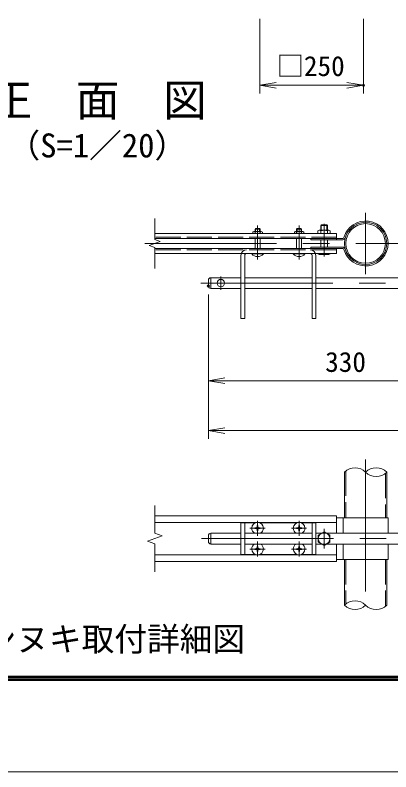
# Model space of a CAD drawing. Units: millimetres at full size, with parts at other scales. Extents: x -4200 to 4200, y -2970 to 2970.
# Drawn here: x -2398 to -1493, y -2970 to -1150 of the extents above; entities that cross this region are included whole.
import ezdxf
from ezdxf.enums import TextEntityAlignment as Align

# ---------------------------------------------------------------- set-up
doc = ezdxf.new("R2010")
doc.units = ezdxf.units.MM
doc.header["$LTSCALE"] = 10
doc.header["$PDMODE"] = 32
doc.header["$PDSIZE"] = 5
doc.linetypes.add('DASHED', pattern=[7.5, 6, -1.5])
doc.linetypes.add('USER1', pattern=[50.8, 31.75, -6.35, 6.35, -6.35])
for name, color, linetype, lineweight in [('0-0_D-TTL', 7, 'Continuous', 18), ('0-1_D-TTL-TXT', 7, 'Continuous', 18), ('0-2_D-BMK', 2, 'USER1', 13), ('0-3_D-STR1', 1, 'Continuous', 18), ('0-4_D-STR3', 3, 'Continuous', 13), ('0-5_0', 7, 'Continuous', 18), ('0-9_D-STR-DIM', 7, 'Continuous', 13), ('0-A_Defpoints', 253, 'Continuous', 18)]:
    doc.layers.add(name, color=color, linetype=linetype, lineweight=lineweight)
doc.styles.add('ＭＳ ゴシック', font='')
doc.styles.get('ＭＳ ゴシック').set_extended_font_data('MS Gothic')

# ---------------------------------------------------------------- blocks, each defined once
blk = doc.blocks.new('_Open')
at = {"layer": '0-5_0'}
blk.add_line((-10, 1.667), (0, 0), dxfattribs=at)
blk.add_lwpolyline([(-10, -1.667), (0, 0), (-10, 0)], dxfattribs=at)

msp = doc.modelspace()

# ---------------------------------------------------------------- linework, layer by layer
at = {"layer": '0-0_D-TTL', "color": 2}
msp.add_lwpolyline([(-4200, 2969.89), (4200, 2969.89), (4200, -2970.11), (-4200, -2970.11)], close=True, dxfattribs=at)
at = {"layer": '0-0_D-TTL'}
for points in [[(-3930, 2749.89), (3930, 2749.89), (3930, -2750.11), (-3930, -2750.11)], [(-3927.5, 2747.39), (3927.5, 2747.39), (3927.5, -2747.61), (-3927.5, -2747.61)], [(-3925, 2744.89), (3925, 2744.89), (3925, -2745.11), (-3925, -2745.11)], [(-3922.5, 2742.39), (3922.5, 2742.39), (3922.5, -2742.61), (-3922.5, -2742.61)], [(-3920, 2739.89), (3920, 2739.89), (3920, -2740.11), (-3920, -2740.11)]]:
    msp.add_lwpolyline(points, close=True, dxfattribs=at)
at = {"layer": '0-2_D-BMK'}
for p, q in [((-1554.15, -1625.53), (-1554.15, -1772.76)), ((-1814.15, -1656.02), (-1814.15, -1738.04)), ((-1714.15, -1656.02), (-1714.15, -1738.04)), ((-1654.15, -1651.62), (-1654.15, -1730.32)), ((-2085.85, -1699.14), (-697.36, -1699.14)), ((-1902.55, -1778.76), (-1902.55, -1810.33)), ((-1950.61, -1794.54), (-719.46, -1794.54)), ((-1554.15, -2218.56), (-1554.15, -2589.73)), ((-1814.15, -2402.36), (-1814.15, -2366.1)), ((-1714.15, -2402.27), (-1714.15, -2366.02)), ((-1832.37, -2384.14), (-1796.11, -2384.14)), ((-1732.37, -2384.14), (-1696.11, -2384.14)), ((-1654.15, -2385.57), (-1654.15, -2432.72)), ((-1948.79, -2409.14), (-669.89, -2409.14)), ((-1814.15, -2452.27), (-1814.15, -2416.02)), ((-1714.15, -2452.27), (-1714.15, -2416.02)), ((-1832.37, -2434.14), (-1796.11, -2434.14)), ((-1732.37, -2434.14), (-1696.11, -2434.14))]:
    msp.add_line(p, q, dxfattribs=at)
at = {"layer": '0-3_D-STR1'}
for p, q in [((-1604.95, -2249.14), (-1604.95, -2359.14)), ((-1503.35, -2249.14), (-1503.35, -2359.14)), ((-1604.95, -2459.14), (-1604.95, -2569.14)), ((-1503.35, -2459.14), (-1503.35, -2569.14)), ((-1503.35, -2459.14), (-1503.35, -2569.14))]:
    msp.add_line(p, q, dxfattribs=at)
at = {"layer": '0-3_D-STR1', "linetype": 'DASHED'}
for p, q in [((-1601.75, -2246.32), (-1601.75, -2359.14)), ((-1506.55, -2251.97), (-1506.55, -2359.14)), ((-1601.75, -2459.14), (-1601.75, -2566.32)), ((-1506.55, -2459.14), (-1506.55, -2571.97))]:
    msp.add_line(p, q, dxfattribs=at)
at = {"layer": '0-3_D-STR1'}
for radius in [50.8, 47.6]:
    msp.add_circle((-1554.15, -1699.14), radius, dxfattribs=at)
at = {"layer": '0-4_D-STR3'}
for p, q in [((-1662.15, -1655.9), (-1660.8, -1654.54)), ((-1646.15, -1655.9), (-1662.15, -1655.9)), ((-1662.15, -1667.54), (-1662.15, -1655.9)), ((-1647.51, -1654.54), (-1660.8, -1654.54)), ((-1660.8, -1667.54), (-1660.8, -1654.54)), ((-1647.51, -1654.54), (-1646.15, -1655.9)), ((-1647.51, -1667.54), (-1647.51, -1654.54)), ((-1646.15, -1667.54), (-1646.15, -1655.9)), ((-1825.65, -1671.74), (-1825.65, -1674.94)), ((-1819.07, -1663.34), (-1820.15, -1664.43)), ((-1820.15, -1670.54), (-1820.15, -1664.43)), ((-1820.15, -1664.43), (-1808.15, -1664.43)), ((-1820.15, -1674.94), (-1820.15, -1671.74)), ((-1819.07, -1670.54), (-1819.07, -1663.34)), ((-1819.07, -1663.34), (-1809.23, -1663.34)), ((-1819.07, -1663.34), (-1809.23, -1663.34)), ((-1809.23, -1670.54), (-1809.23, -1663.34)), ((-1809.23, -1663.34), (-1808.15, -1664.43)), ((-1808.15, -1670.54), (-1808.15, -1664.43)), ((-1808.15, -1674.94), (-1808.15, -1671.74)), ((-1802.65, -1671.74), (-1802.65, -1674.94)), ((-1725.65, -1671.74), (-1725.65, -1674.94)), ((-1719.07, -1663.34), (-1720.15, -1664.43)), ((-1708.15, -1664.43), (-1720.15, -1664.43)), ((-1720.15, -1670.54), (-1720.15, -1664.43)), ((-1720.15, -1674.94), (-1720.15, -1671.74)), ((-1709.23, -1663.34), (-1719.07, -1663.34)), ((-1709.23, -1663.34), (-1719.07, -1663.34)), ((-1719.07, -1670.54), (-1719.07, -1663.34)), ((-1709.23, -1663.34), (-1708.15, -1664.43)), ((-1709.23, -1670.54), (-1709.23, -1663.34)), ((-1708.15, -1670.54), (-1708.15, -1664.43)), ((-1708.15, -1674.94), (-1708.15, -1671.74)), ((-1702.65, -1671.74), (-1702.65, -1674.94)), ((-1669.15, -1669.14), (-1669.15, -1674.94)), ((-1642.31, -1667.54), (-1665.99, -1667.54)), ((-1662.15, -1674.94), (-1662.15, -1669.14)), ((-1646.15, -1674.94), (-1646.15, -1669.14)), ((-1639.15, -1669.14), (-1639.15, -1674.94)), ((-1624.15, -1674.94), (-2061.71, -1674.94)), ((-1609.24, -1686.94), (-2061.71, -1686.94)), ((-1820.15, -1711.34), (-1820.15, -1686.94)), ((-1808.15, -1711.34), (-1808.15, -1686.94)), ((-1720.15, -1711.34), (-1720.15, -1686.94)), ((-1708.15, -1711.34), (-1708.15, -1686.94)), ((-1686.15, -1686.94), (-1686.15, -1690.14)), ((-1609.24, -1690.14), (-1686.15, -1690.14)), ((-1662.15, -1708.14), (-1662.15, -1690.14)), ((-1646.15, -1708.14), (-1646.15, -1690.14)), ((-1624.15, -1674.94), (-1624.15, -1690.14)), ((-1609.24, -1708.14), (-1686.15, -1708.14)), ((-1686.15, -1708.14), (-1686.15, -1711.34)), ((-1686.15, -1708.14), (-1686.15, -1711.34)), ((-1609.24, -1711.34), (-2061.71, -1711.34)), ((-1624.15, -1723.34), (-2061.71, -1723.34)), ((-1854.15, -1728.04), (-1854.15, -1879.54)), ((-1845.15, -1727.84), (-1845.15, -1879.54)), ((-1828.15, -1723.34), (-1800.15, -1723.34)), ((-1828.15, -1724.17), (-1828.15, -1723.34)), ((-1828.15, -1724.17), (-1800.15, -1724.17)), ((-1800.15, -1724.17), (-1800.15, -1723.34)), ((-1728.15, -1724.17), (-1728.15, -1723.34)), ((-1700.15, -1723.34), (-1728.15, -1723.34)), ((-1700.15, -1724.17), (-1728.15, -1724.17)), ((-1700.15, -1724.17), (-1700.15, -1723.34)), ((-1683.15, -1727.84), (-1683.15, -1879.54)), ((-1674.15, -1728.04), (-1674.15, -1879.54)), ((-1669.15, -1723.34), (-1669.15, -1724.34)), ((-1665.79, -1725.54), (-1642.59, -1725.54)), ((-1662.15, -1723.34), (-1662.15, -1724.34)), ((-1646.15, -1723.34), (-1646.15, -1724.34)), ((-1639.15, -1723.34), (-1639.15, -1724.34)), ((-1624.15, -1711.34), (-1624.15, -1723.34)), ((-1926.55, -1781.54), (-1854.15, -1781.54)), ((-1926.55, -1781.54), (-1926.55, -1807.54)), ((-1845.15, -1781.54), (-1683.15, -1781.54)), ((-1674.15, -1781.54), (-1312.55, -1781.54)), ((-1932.55, -1787.54), (-1932.55, -1801.54)), ((-1926.55, -1807.54), (-1854.15, -1807.54)), ((-1845.15, -1807.54), (-1683.15, -1807.54)), ((-1674.15, -1807.54), (-1312.55, -1807.54)), ((-1854.15, -1879.54), (-1845.15, -1879.54)), ((-1674.15, -1879.54), (-1683.15, -1879.54)), ((-1624.15, -2354.14), (-2061.15, -2354.14)), ((-1624.15, -2354.14), (-1624.15, -2396.14)), ((-1500.15, -2359.14), (-1624.15, -2359.14)), ((-1608.15, -2359.14), (-1608.15, -2396.14)), ((-1500.15, -2359.14), (-1500.15, -2396.14)), ((-1624.15, -2370.14), (-2061.15, -2370.14)), ((-1854.15, -2371.14), (-1854.15, -2447.14)), ((-1819.35, -2371.14), (-1854.15, -2371.14)), ((-1845.15, -2371.14), (-1845.15, -2447.14)), ((-1820.45, -2384.93), (-1820.45, -2384.14)), ((-1814.94, -2377.84), (-1814.99, -2380.44)), ((-1813.36, -2377.84), (-1814.94, -2377.84)), ((-1813.36, -2377.84), (-1813.32, -2380.44)), ((-1810.45, -2383.31), (-1807.85, -2383.35)), ((-1719.35, -2371.14), (-1808.96, -2371.14)), ((-1807.85, -2383.35), (-1807.85, -2384.14)), ((-1717.86, -2383.31), (-1720.45, -2383.35)), ((-1720.45, -2383.35), (-1720.45, -2384.14)), ((-1714.94, -2377.84), (-1714.99, -2380.44)), ((-1713.36, -2377.84), (-1714.94, -2377.84)), ((-1713.36, -2377.84), (-1713.32, -2380.44)), ((-1674.15, -2371.14), (-1708.96, -2371.14)), ((-1707.85, -2384.93), (-1707.85, -2384.14)), ((-1683.15, -2371.14), (-1683.15, -2447.14)), ((-1674.15, -2371.14), (-1674.15, -2447.14)), ((-1932.55, -2402.14), (-1932.55, -2416.14)), ((-1903.65, -2396.14), (-1926.55, -2396.14)), ((-1926.55, -2396.14), (-1926.55, -2422.14)), ((-1903.96, -2396.14), (-1854.15, -2396.14)), ((-1845.15, -2396.14), (-1683.15, -2396.14)), ((-1817.86, -2384.98), (-1820.45, -2384.93)), ((-1814.94, -2390.44), (-1814.99, -2387.85)), ((-1813.36, -2390.44), (-1814.94, -2390.44)), ((-1813.36, -2390.44), (-1813.32, -2387.85)), ((-1714.94, -2390.44), (-1714.99, -2387.85)), ((-1713.36, -2390.44), (-1714.94, -2390.44)), ((-1713.36, -2390.44), (-1713.32, -2387.85)), ((-1710.45, -2384.98), (-1707.85, -2384.93)), ((-1674.15, -2396.14), (-1568.45, -2396.14)), ((-1568.75, -2396.14), (-1312.55, -2396.14)), ((-1903.65, -2422.14), (-1926.55, -2422.14)), ((-1903.96, -2422.14), (-1854.15, -2422.14)), ((-1845.15, -2422.14), (-1683.15, -2422.14)), ((-1820.45, -2434.93), (-1820.45, -2434.14)), ((-1817.86, -2434.98), (-1820.45, -2434.93)), ((-1814.94, -2427.84), (-1814.99, -2430.44)), ((-1814.94, -2440.44), (-1814.99, -2437.85)), ((-1813.36, -2427.84), (-1814.94, -2427.84)), ((-1813.36, -2427.84), (-1813.32, -2430.44)), ((-1813.36, -2440.44), (-1813.32, -2437.85)), ((-1810.45, -2433.31), (-1807.85, -2433.35)), ((-1810.45, -2434.98), (-1807.85, -2434.93)), ((-1807.85, -2433.35), (-1807.85, -2434.14)), ((-1807.85, -2434.93), (-1807.85, -2434.14)), ((-1717.86, -2433.31), (-1720.45, -2433.35)), ((-1720.45, -2433.35), (-1720.45, -2434.14)), ((-1714.94, -2427.84), (-1714.99, -2430.44)), ((-1714.94, -2440.44), (-1714.99, -2437.85)), ((-1713.36, -2427.84), (-1714.94, -2427.84)), ((-1713.36, -2427.84), (-1713.32, -2430.44)), ((-1713.36, -2440.44), (-1713.32, -2437.85)), ((-1710.45, -2433.31), (-1707.85, -2433.35)), ((-1710.45, -2434.98), (-1707.85, -2434.93)), ((-1707.85, -2433.35), (-1707.85, -2434.14)), ((-1707.85, -2434.93), (-1707.85, -2434.14)), ((-1674.15, -2422.14), (-1568.45, -2422.14)), ((-1624.15, -2422.14), (-1624.15, -2464.14)), ((-1608.15, -2422.14), (-1608.15, -2459.14)), ((-1568.75, -2422.14), (-1312.55, -2422.14)), ((-1500.15, -2422.14), (-1500.15, -2459.14)), ((-1624.15, -2448.14), (-2061.15, -2448.14)), ((-1819.35, -2447.14), (-1854.15, -2447.14)), ((-1813.36, -2440.44), (-1814.94, -2440.44)), ((-1719.35, -2447.14), (-1808.96, -2447.14)), ((-1713.36, -2440.44), (-1714.94, -2440.44)), ((-1674.15, -2447.14), (-1708.96, -2447.14)), ((-1624.15, -2464.14), (-2061.15, -2464.14)), ((-1500.15, -2459.14), (-1624.15, -2459.14))]:
    msp.add_line(p, q, dxfattribs=at)
at = {"layer": '0-4_D-STR3', "linetype": 'DASHED'}
for p, q in [((-1822.94, -1670.54), (-1805.22, -1670.54)), ((-1705.36, -1670.54), (-1723.08, -1670.54)), ((-1624.15, -1683.74), (-2061.71, -1683.74)), ((-1624.15, -1714.54), (-2061.71, -1714.54))]:
    msp.add_line(p, q, dxfattribs=at)
at = {"layer": '0-4_D-STR3'}
for points in [[(-1817.86, -2383.31), (-1820.45, -2383.35), (-1820.45, -2384.14)], [(-1810.45, -2384.98), (-1807.85, -2384.93), (-1807.85, -2384.14)], [(-1717.86, -2384.98), (-1720.45, -2384.93), (-1720.45, -2384.14)], [(-1710.45, -2383.31), (-1707.85, -2383.35), (-1707.85, -2384.14)], [(-1817.86, -2433.31), (-1820.45, -2433.35), (-1820.45, -2434.14)], [(-1717.86, -2434.98), (-1720.45, -2434.93), (-1720.45, -2434.14)]]:
    msp.add_lwpolyline(points, dxfattribs=at)
at = {"layer": '0-4_D-STR3', "color": 4, "linetype": 'DASHED'}
msp.add_lwpolyline([(-1654.15, -2392.94), (-1668.18, -2401.04), (-1668.18, -2417.24), (-1654.15, -2425.34), (-1640.12, -2417.24), (-1640.12, -2401.04)], close=True, dxfattribs=at)
at = {"layer": '0-4_D-STR3'}
msp.add_circle((-1902.55, -1794.54), 9, dxfattribs=at)
at = {"layer": '0-4_D-STR3', "color": 4, "linetype": 'DASHED', "lineweight": 9}
msp.add_circle((-1654.15, -2409.14), 14.07, dxfattribs=at)
at = {"layer": '0-4_D-STR3'}
for centre, radius, start, end in [((-1554.15, -1699.14), 54, 195.6185, 164.3815), ((-1822.9, -1674.29), 3.75, 42.84372, 137.15628), ((-1814.15, -1686.14), 15.6, 67.38014, 112.61986), ((-1805.4, -1674.28), 3.74, 42.69541, 137.30459), ((-1722.9, -1674.28), 3.74, 42.69541, 137.30459), ((-1714.15, -1686.14), 15.6, 67.38014, 112.61986), ((-1705.4, -1674.29), 3.75, 42.84372, 137.15628), ((-1665.65, -1672.14), 4.6, 40.52088, 139.47912), ((-1654.15, -1688.34), 20.8, 67.38014, 112.61986), ((-1642.65, -1672.14), 4.6, 40.52088, 139.47912), ((-1609.24, -1683.74), 3.2, 270, 344.3815), ((-1609.24, -1683.74), 6.4, 270, 344.3815), ((-1609.24, -1714.54), 6.4, 15.6185, 90), ((-1840.65, -1728.04), 13.5, 90, 180), ((-1840.65, -1727.84), 4.5, 90, 180), ((-1814.15, -1712.54), 18.2, 219.71514, 320.28486), ((-1714.15, -1712.54), 18.2, 219.71514, 320.28486), ((-1687.65, -1728.04), 13.5, 0, 90), ((-1687.65, -1727.84), 4.5, 0, 90), ((-1665.65, -1719.85), 5.7, 232.09851, 307.90149), ((-1654.15, -1698.28), 27.27, 252.93847, 287.06153), ((-1642.65, -1719.84), 5.7, 232.14171, 307.85829), ((-1609.24, -1714.54), 3.2, 15.6185, 90), ((-1926.55, -1787.54), 6, 90, 180), ((-1926.55, -1801.54), 6, 180, 270), ((-1814.15, -2384.14), 14, 0, 180), ((-1814.15, -2384.14), 14, 180, 238.99728), ((-1817.96, -2380.33), 2.98, 270, 0), ((-1810.34, -2380.33), 2.98, 180, 270), ((-1814.15, -2384.14), 14, 301.00272, 0), ((-1714.15, -2384.14), 14, 0, 180), ((-1714.15, -2384.14), 14, 180, 238.99728), ((-1717.96, -2380.33), 2.98, 270, 0), ((-1710.34, -2380.33), 2.98, 180, 270), ((-1714.15, -2384.14), 14, 301.00272, 0), ((-1926.55, -2402.14), 6, 90, 180), ((-1817.96, -2387.95), 2.98, 0, 90), ((-1810.34, -2387.95), 2.98, 90, 180), ((-1717.96, -2387.95), 2.98, 0, 90), ((-1710.34, -2387.95), 2.98, 90, 180), ((-1926.55, -2416.14), 6, 180, 270), ((-1814.15, -2434.14), 14, 121.00272, 180), ((-1814.15, -2434.14), 14, 180, 0), ((-1817.96, -2430.33), 2.98, 270, 0), ((-1817.96, -2437.95), 2.98, 0, 90), ((-1810.34, -2430.33), 2.98, 180, 270), ((-1810.34, -2437.95), 2.98, 90, 180), ((-1814.15, -2434.14), 14, 0, 58.99728), ((-1714.15, -2434.14), 14, 121.00272, 180), ((-1714.15, -2434.14), 14, 180, 0), ((-1717.96, -2430.33), 2.98, 270, 0), ((-1717.96, -2437.95), 2.98, 0, 90), ((-1710.34, -2430.33), 2.98, 180, 270), ((-1710.34, -2437.95), 2.98, 90, 180), ((-1714.15, -2434.14), 14, 0, 58.99728)]:
    msp.add_arc(centre, radius, start, end, dxfattribs=at)
at = {"layer": '0-9_D-STR-DIM'}
for p, q in [((-1809.05, -1158.74), (-1809.05, -1338.74)), ((-1559.05, -1158.74), (-1559.05, -1338.74)), ((-1809.05, -1318.74), (-1559.05, -1318.74)), ((-2061.71, -1689.52), (-2061.71, -1639.14)), ((-2048.49, -1694.33), (-2061.71, -1689.52)), ((-2074.92, -1703.95), (-2048.49, -1694.33)), ((-2061.71, -1708.76), (-2074.92, -1703.95)), ((-2061.71, -1759.14), (-2061.71, -1708.76)), ((-1932.55, -1821.54), (-1932.55, -2049.28)), ((-1932.55, -1821.54), (-1932.55, -2169.28)), ((-1932.55, -2029.28), (-1272.55, -2029.28)), ((-1932.55, -2149.28), (-732.55, -2149.28)), ((-2061.15, -2396.32), (-2061.15, -2329.14)), ((-2043.53, -2402.73), (-2061.15, -2396.32)), ((-2078.77, -2415.56), (-2043.53, -2402.73)), ((-2061.15, -2421.97), (-2078.77, -2415.56)), ((-2061.15, -2489.14), (-2061.15, -2421.97))]:
    msp.add_line(p, q, dxfattribs=at)
for centre, start, end in [((-1579.55, -2274.71), 45.18146, 134.81854), ((-1528.75, -2274.71), 45.18146, 134.81854), ((-1528.75, -2223.58), 225.18146, 314.81854), ((-1579.55, -2594.71), 45.18146, 134.81854), ((-1579.55, -2543.58), 225.18146, 314.81854), ((-1528.75, -2543.58), 225.18146, 314.81854)]:
    msp.add_arc(centre, 36.03, start, end, dxfattribs=at)
at = {"layer": '0-A_Defpoints'}
for p in [(-1559.05, -1318.74), (-1932.55, -1801.54)]:
    msp.add_point(p, dxfattribs=at)

# ---------------------------------------------------------------- block references
at = {"layer": '0-9_D-STR-DIM', "xscale": 4, "yscale": 4, "rotation": 180}
for p in [(-1809.05, -1318.74), (-1932.55, -2029.28), (-1932.55, -2149.28)]:
    msp.add_blockref('_Open', p, dxfattribs=at)
at = {"layer": '0-9_D-STR-DIM', "xscale": 4, "yscale": 4}
msp.add_blockref('_Open', (-1559.05, -1318.74), dxfattribs=at)

# ---------------------------------------------------------------- texts
at = {"layer": '0-1_D-TTL-TXT', "style": 'ＭＳ ゴシック'}
for s, height, p in [('正\u3000面\u3000図', 76.98, (-2461.45, -1416.42)), ('（S=1／20）', 57.7, (-2415.96, -1509.61)), ('カンヌキ取付詳細図', 57.7, (-2552.41, -2696.87))]:
    msp.add_text(s, height=height, dxfattribs=at).set_placement(p, align=Align.BOTTOM_LEFT)
at = {"layer": '0-9_D-STR-DIM', "style": 'ＭＳ ゴシック'}
for s, p in [('□250', (-1768.23, -1310.98)), ('330', (-1651.44, -2022.54))]:
    msp.add_text(s, height=48.09, dxfattribs=at).set_placement(p, align=Align.BOTTOM_LEFT)

doc.saveas('drawing.dxf')
